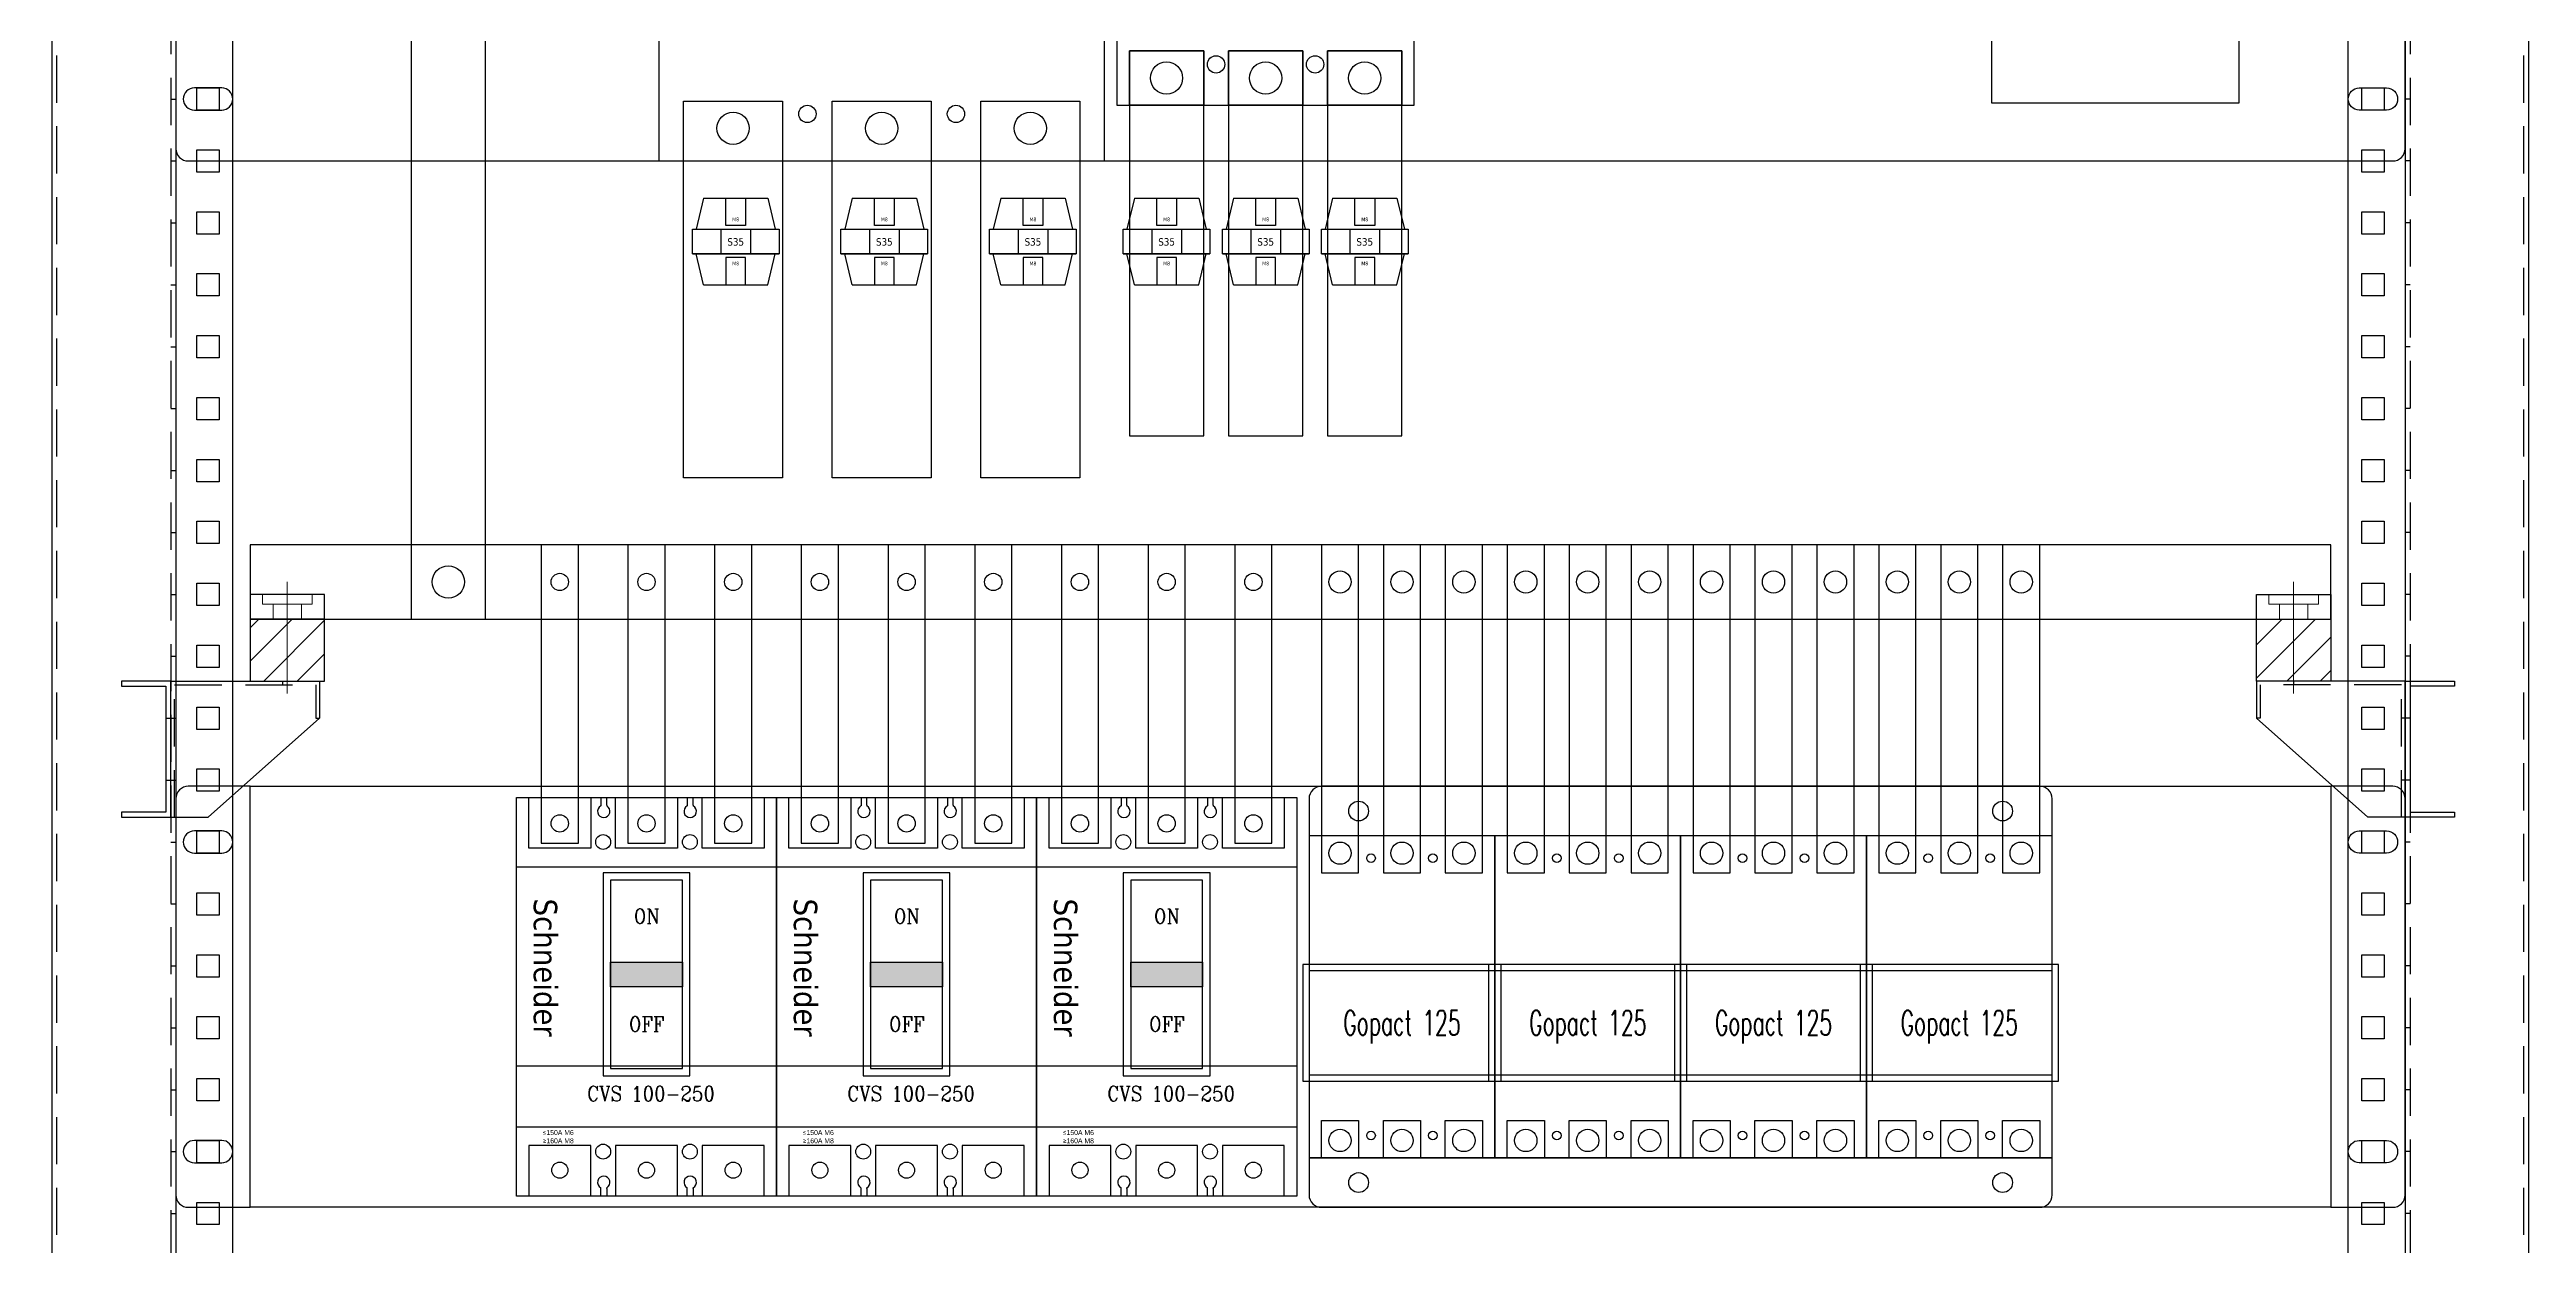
# Model space of a CAD drawing. Header units: millimetres. Extents: x 173893 to 258446, y -176540 to -123824.
# Drawn here: x 196554 to 197554, y -140854 to -140371 of the extents above; entities that cross this region are included whole.
import ezdxf
from ezdxf.enums import TextEntityAlignment as Align

# ---------------------------------------------------------------- set-up
doc = ezdxf.new("R2010")
doc.units = ezdxf.units.MM
doc.header["$LTSCALE"] = 3
doc.linetypes.add('CENTER', pattern=[50.8, 31.75, -6.35, 6.35, -6.35])
doc.linetypes.add('HIDDEN', pattern=[9.525, 6.35, -3.175])
for name, color, linetype in [('@.DM. NÉT CHÍNH', 7, 'Continuous'), ('@.VISIBLE', 7, 'Continuous'), ('Thiet bi', 7, 'Continuous')]:
    doc.layers.add(name, color=color, linetype=linetype)
for name, color, linetype, lineweight in [('Center', 10, 'CENTER', 9), ('Duonggapra', 2, 'HIDDEN', 13), ('Hatch', 8, 'Continuous', 13)]:
    doc.layers.add(name, color=color, linetype=linetype, lineweight=lineweight)
doc.styles.add('Ann_w01', font='romans.shx', dxfattribs={"width": 0.6, "bigfont": 'chineset.shx'})
doc.styles.add('HW_Standard', font='complex.shx', dxfattribs={"width": 0.9})
doc.styles.get("Standard").update_dxf_attribs({"font": 'arial.ttf'})
doc.styles.add('STYLE1', font='', dxfattribs={"height": 20})
doc.styles.get('STYLE1').set_extended_font_data('.VnTeknicalH')

# ---------------------------------------------------------------- blocks, each defined once
blk = doc.blocks.new('Oval 20x9')
at = {"layer": '@.VISIBLE', "color": 2}
blk.add_lwpolyline([(-5.5, -4.5), (5.5, -4.5, 0.41421), (10, 0), (10, 0, 0.41421), (5.5, 4.5), (-5.5, 4.5, 0.41421), (-10, 0), (-10, 0, 0.41421)], format="xyb", close=True, dxfattribs=at)
blk = doc.blocks.new('*U2994')
at = {"color": 1}
for p, q in [((-35, 22.5), (-22.5, 25.5)), ((-35, 22.5), (-35, -3.5)), ((-22.5, 27), (-22.5, -8)), ((-22.5, 27), (-12.5, 27)), ((-22.5, -8), (-22.5, 27)), ((-22.5, 25.5), (-22.5, -6.5)), ((-12.5, 27), (-12.5, -8)), ((0, 22.5), (-12.5, 25.5)), ((-12.5, 25.5), (-12.5, -6.5)), ((0, 22.5), (0, -3.5)), ((-12.5, 15.5), (-22.5, 15.5)), ((-12.5, 3.5), (-22.5, 3.5)), ((-35, -3.5), (-22.5, -6.5)), ((-12.5, -8), (-22.5, -8)), ((0, -3.5), (-12.5, -6.5))]:
    blk.add_line(p, q, dxfattribs=at)
for points in [[(-35, 13.5), (-35, 5.5), (-24, 5.5), (-24, 13.5)], [(0, 13.5), (0, 5.5), (-11, 5.5), (-11, 13.5)]]:
    blk.add_lwpolyline(points, close=True, dxfattribs=at)
at = {"color": 1, "width": 30.098, "attachment_point": 5, "rotation": 270}
for s, insert, char_height in [('{\\fTahoma|b0|i0|c0|p34;M8}', (-26.4, 9.5), 1.5), ('{\\fTahoma|b0|i0|c0|p34;S35}', (-17.7, 9.5), 3), ('{\\fTahoma|b0|i0|c0|p34;M8}', (-8.6, 9.5), 1.5)]:
    blk.add_mtext(s, dxfattribs=dict(at, insert=insert, char_height=char_height))

msp = doc.modelspace()

# ---------------------------------------------------------------- hatches: boundary and pattern name
at = {"layer": 'Hatch'}
h = msp.add_hatch(dxfattribs=at)
h.set_pattern_fill('ANSI31', color=1, scale=3, style=0)
h.set_pattern_definition([(45, (213137.1985, 107049.086), (-6.7351921, 6.7351921), [])])
h.paths.add_polyline_path([(196649.97, -140626.4), (196664.97, -140626.4), (196664.97, -140601.4), (196649.97, -140601.4)])
h.paths.add_polyline_path([(196634.97, -140626.4), (196649.97, -140626.4), (196649.97, -140601.4), (196634.97, -140601.4)])
h = msp.add_hatch(dxfattribs=at)
h.set_pattern_fill('ANSI31', color=1, scale=3, style=0)
h.set_pattern_definition([(45, (16487.23, 247675.487), (-6.7351921, 6.7351921), [])])
h.paths.add_polyline_path([(197459.97, -140626.4), (197444.97, -140626.4), (197444.97, -140601.4), (197459.97, -140601.4)])
h.paths.add_polyline_path([(197474.97, -140626.4), (197459.97, -140626.4), (197459.97, -140601.4), (197474.97, -140601.4)])
at = {"layer": 'Thiet bi'}
for points in [[(196809.48, -140739.86), (196809.48, -140749.86), (196780.48, -140749.86), (196780.48, -140739.86)], [(196914.48, -140739.86), (196914.48, -140749.86), (196885.48, -140749.86), (196885.48, -140739.86)], [(197019.48, -140739.86), (197019.48, -140749.86), (196990.48, -140749.86), (196990.48, -140739.86)]]:
    msp.add_hatch(color=8, dxfattribs=at).paths.add_polyline_path(points)

# ---------------------------------------------------------------- linework, layer by layer
at = {"color": 1}
for p, q in [((196664.97, -140601.4), (196634.97, -140601.4)), ((197444.97, -140601.4), (197474.97, -140601.4))]:
    msp.add_line(p, q, dxfattribs=at)
for p, q in [((196647.97, -140626.4), (196647.97, -140627.9)), ((197459.97, -140626.4), (197459.97, -140627.9)), ((196602.97, -140641.4), (196604.47, -140641.4)), ((196617.97, -140681.4), (196662.97, -140641.4)), ((196661.47, -140641.4), (196662.97, -140641.4)), ((197489.97, -140681.4), (197444.97, -140641.4)), ((197446.47, -140641.4), (197444.97, -140641.4)), ((197504.97, -140641.4), (197503.47, -140641.4)), ((196602.97, -140666.4), (196604.47, -140666.4)), ((197504.97, -140666.4), (197503.47, -140666.4)), ((196602.97, -140681.4), (196617.97, -140681.4)), ((197504.97, -140681.4), (197489.97, -140681.4))]:
    msp.add_line(p, q)
at = {"color": 7}
for p, q in [((196742.48, -140701.35), (196847.48, -140701.35)), ((196847.48, -140701.35), (196952.48, -140701.35)), ((196952.48, -140701.35), (197057.48, -140701.35)), ((196742.48, -140781.83), (196847.48, -140781.83)), ((196847.48, -140781.83), (196952.48, -140781.83)), ((196952.48, -140781.83), (197057.48, -140781.83)), ((196742.48, -140806.38), (196847.48, -140806.38)), ((196847.48, -140806.38), (196952.48, -140806.38)), ((196952.48, -140806.38), (197057.48, -140806.38))]:
    msp.add_line(p, q, dxfattribs=at)
for points in [[(197337.93, -140392.9), (197437.93, -140392.9), (197437.93, -140189.9), (197337.93, -140189.9)], [(196809.48, -140706.86), (196780.48, -140706.86), (196780.48, -140782.86), (196809.48, -140782.86)], [(196914.48, -140706.86), (196885.48, -140706.86), (196885.48, -140782.86), (196914.48, -140782.86)], [(197019.48, -140706.86), (196990.48, -140706.86), (196990.48, -140782.86), (197019.48, -140782.86)]]:
    msp.add_lwpolyline(points, close=True)
at = {"color": 1}
for points in [[(196664.97, -140591.4), (196634.97, -140591.4), (196634.97, -140626.4), (196664.97, -140626.4)], [(197444.97, -140591.4), (197474.97, -140591.4), (197474.97, -140626.4), (197444.97, -140626.4)]]:
    msp.add_lwpolyline(points, close=True, dxfattribs=at)
for points in [[(196602.97, -140681.4), (196602.97, -140626.4), (196662.97, -140626.4), (196662.97, -140641.4)], [(197504.97, -140681.4), (197504.97, -140626.4), (197444.97, -140626.4), (197444.97, -140641.4)]]:
    msp.add_lwpolyline(points)
at = {"linetype": 'HIDDEN'}
for points in [[(196604.47, -140681.4), (196604.47, -140627.9), (196661.47, -140627.9), (196661.47, -140641.4)], [(197503.47, -140681.4), (197503.47, -140627.9), (197446.47, -140627.9), (197446.47, -140641.4)]]:
    msp.add_lwpolyline(points, dxfattribs=at)
at = {"color": 5}
for points in [[(196812.48, -140703.86), (196777.48, -140703.86), (196777.48, -140785.86), (196812.48, -140785.86)], [(196917.48, -140703.86), (196882.48, -140703.86), (196882.48, -140785.86), (196917.48, -140785.86)], [(197022.48, -140703.86), (196987.48, -140703.86), (196987.48, -140785.86), (197022.48, -140785.86)]]:
    msp.add_lwpolyline(points, close=True, dxfattribs=at)
at = {"color": 6}
msp.add_circle((196714.97, -140586.4), 6.5, dxfattribs=at)
at = {"layer": '@.DM. NÉT CHÍNH', "color": 1}
for p, q in [((196602.97, -140391.4), (196604.97, -140391.4)), ((197506.97, -140391.4), (197504.97, -140391.4)), ((196602.97, -140416.4), (196604.97, -140416.4)), ((197506.97, -140416.4), (197504.97, -140416.4)), ((196602.97, -140441.4), (196604.97, -140441.4)), ((197506.97, -140441.4), (197504.97, -140441.4)), ((196602.97, -140466.4), (196604.97, -140466.4)), ((197506.97, -140466.4), (197504.97, -140466.4)), ((196602.97, -140491.4), (196604.97, -140491.4)), ((197506.97, -140491.4), (197504.97, -140491.4)), ((196602.97, -140516.4), (196604.97, -140516.4)), ((197506.97, -140516.4), (197504.97, -140516.4)), ((196602.97, -140541.4), (196604.97, -140541.4)), ((197506.97, -140541.4), (197504.97, -140541.4)), ((196602.97, -140566.4), (196604.97, -140566.4)), ((197506.97, -140566.4), (197504.97, -140566.4)), ((196602.97, -140591.4), (196604.97, -140591.4)), ((197506.97, -140591.4), (197504.97, -140591.4)), ((196602.97, -140616.4), (196604.97, -140616.4)), ((197506.97, -140616.4), (197504.97, -140616.4)), ((196600.97, -140641.4), (196602.97, -140641.4)), ((196602.97, -140641.4), (196604.97, -140641.4)), ((197506.97, -140641.4), (197504.97, -140641.4)), ((197506.97, -140641.4), (197504.97, -140641.4)), ((196600.97, -140666.4), (196602.97, -140666.4)), ((196602.97, -140666.4), (196604.97, -140666.4)), ((197506.97, -140666.4), (197504.97, -140666.4)), ((197506.97, -140666.4), (197504.97, -140666.4)), ((196602.97, -140691.4), (196604.97, -140691.4)), ((197506.97, -140691.4), (197504.97, -140691.4)), ((196602.97, -140716.4), (196604.97, -140716.4)), ((197506.97, -140716.4), (197504.97, -140716.4)), ((196602.97, -140741.4), (196604.97, -140741.4)), ((197506.97, -140741.4), (197504.97, -140741.4)), ((196602.97, -140766.4), (196604.97, -140766.4)), ((197506.97, -140766.4), (197504.97, -140766.4)), ((196602.97, -140791.4), (196604.97, -140791.4)), ((197506.97, -140791.4), (197504.97, -140791.4)), ((196602.97, -140816.4), (196604.97, -140816.4)), ((197506.97, -140816.4), (197504.97, -140816.4)), ((196602.97, -140841.4), (196604.97, -140841.4)), ((197506.97, -140841.4), (197504.97, -140841.4))]:
    msp.add_line(p, q, dxfattribs=at)
at = {"layer": '@.DM. NÉT CHÍNH'}
for points in [[(196504.97, -139066.4), (196504.97, -141166.4), (196554.97, -141166.4), (196554.97, -139066.4)], [(196604.97, -139066.4), (196604.97, -141166.4), (196554.97, -141166.4), (196554.97, -139066.4)], [(197504.97, -139066.4), (197504.97, -141166.4), (197554.97, -141166.4), (197554.97, -139066.4)]]:
    msp.add_lwpolyline(points, close=True, dxfattribs=at)
at = {"layer": '@.DM. NÉT CHÍNH', "linetype": 'HIDDEN'}
for points in [[(196602.97, -139068.4), (196602.97, -141164.4), (196556.97, -141164.4), (196556.97, -139068.4)], [(197506.97, -139068.4), (197506.97, -141164.4), (197552.97, -141164.4), (197552.97, -139068.4)]]:
    msp.add_lwpolyline(points, close=True, dxfattribs=at)
at = {"layer": '@.DM. NÉT CHÍNH', "color": 1}
for points in [[(196582.97, -140681.4), (196602.97, -140681.4), (196602.97, -140626.4), (196582.97, -140626.4), (196582.97, -140628.4), (196600.97, -140628.4), (196600.97, -140679.4), (196582.97, -140679.4)], [(197524.97, -140681.4), (197504.97, -140681.4), (197504.97, -140626.4), (197524.97, -140626.4), (197524.97, -140628.4), (197506.97, -140628.4), (197506.97, -140679.4), (197524.97, -140679.4)]]:
    msp.add_lwpolyline(points, close=True, dxfattribs=at)
at = {"layer": '@.VISIBLE', "color": 151}
for p, q in [((196627.97, -141066.4), (196627.97, -139166.4)), ((197481.97, -141066.4), (197481.97, -139166.4))]:
    msp.add_line(p, q, dxfattribs=at)
at = {"layer": '@.VISIBLE'}
for p, q in [((196809.93, -140392.2), (196849.93, -140392.2)), ((196809.93, -140416.4), (196809.93, -140392.2)), ((196849.93, -140392.2), (196849.93, -140416.4)), ((196869.93, -140392.2), (196909.93, -140392.2)), ((196869.93, -140416.4), (196869.93, -140392.2)), ((196909.93, -140392.2), (196909.93, -140416.4)), ((196929.93, -140392.2), (196969.93, -140392.2)), ((196929.93, -140416.4), (196929.93, -140392.2)), ((196969.93, -140392.2), (196969.93, -140416.4)), ((196632.97, -140416.4), (197476.97, -140416.4)), ((197362.48, -140688.9), (197062.48, -140688.9)), ((197067.48, -140688.9), (197067.48, -140703.9)), ((197082.48, -140703.9), (197082.48, -140688.9)), ((197092.48, -140688.9), (197092.48, -140703.9)), ((197107.48, -140703.9), (197107.48, -140688.9)), ((197117.48, -140688.9), (197117.48, -140703.9)), ((197132.48, -140703.9), (197132.48, -140688.9)), ((197142.48, -140688.9), (197142.48, -140703.9)), ((197157.48, -140703.9), (197157.48, -140688.9)), ((197167.48, -140688.9), (197167.48, -140703.9)), ((197182.48, -140703.9), (197182.48, -140688.9)), ((197192.48, -140688.9), (197192.48, -140703.9)), ((197207.48, -140703.9), (197207.48, -140688.9)), ((197217.48, -140688.9), (197217.48, -140703.9)), ((197232.48, -140703.9), (197232.48, -140688.9)), ((197242.48, -140688.9), (197242.48, -140703.9)), ((197257.48, -140703.9), (197257.48, -140688.9)), ((197267.48, -140688.9), (197267.48, -140703.9)), ((197282.48, -140703.9), (197282.48, -140688.9)), ((197292.48, -140688.9), (197292.48, -140703.9)), ((197307.48, -140703.9), (197307.48, -140688.9)), ((197317.48, -140688.9), (197317.48, -140703.9)), ((197332.48, -140703.9), (197332.48, -140688.9)), ((197342.48, -140688.9), (197342.48, -140703.9)), ((197357.48, -140703.9), (197357.48, -140688.9)), ((197067.48, -140703.9), (197082.48, -140703.9)), ((197092.48, -140703.9), (197107.48, -140703.9)), ((197117.48, -140703.9), (197132.48, -140703.9)), ((197142.48, -140703.9), (197157.48, -140703.9)), ((197167.48, -140703.9), (197182.48, -140703.9)), ((197192.48, -140703.9), (197207.48, -140703.9)), ((197217.48, -140703.9), (197232.48, -140703.9)), ((197242.48, -140703.9), (197257.48, -140703.9)), ((197267.48, -140703.9), (197282.48, -140703.9)), ((197292.48, -140703.9), (197307.48, -140703.9)), ((197317.48, -140703.9), (197332.48, -140703.9)), ((197342.48, -140703.9), (197357.48, -140703.9)), ((197137.48, -140743.4), (197062.48, -140743.4)), ((197212.48, -140743.4), (197137.48, -140743.4)), ((197287.48, -140743.4), (197212.48, -140743.4)), ((197362.48, -140743.4), (197287.48, -140743.4)), ((197062.48, -140785.4), (197137.48, -140785.4)), ((197137.48, -140785.4), (197212.48, -140785.4)), ((197212.48, -140785.4), (197287.48, -140785.4)), ((197287.48, -140785.4), (197362.48, -140785.4)), ((197067.48, -140803.9), (197082.48, -140803.9)), ((197067.48, -140818.9), (197067.48, -140803.9)), ((197082.48, -140803.9), (197082.48, -140818.9)), ((197092.48, -140803.9), (197107.48, -140803.9)), ((197092.48, -140818.9), (197092.48, -140803.9)), ((197107.48, -140803.9), (197107.48, -140818.9)), ((197117.48, -140803.9), (197132.48, -140803.9)), ((197117.48, -140818.9), (197117.48, -140803.9)), ((197132.48, -140803.9), (197132.48, -140818.9)), ((197142.48, -140803.9), (197157.48, -140803.9)), ((197142.48, -140818.9), (197142.48, -140803.9)), ((197157.48, -140803.9), (197157.48, -140818.9)), ((197167.48, -140803.9), (197182.48, -140803.9)), ((197167.48, -140818.9), (197167.48, -140803.9)), ((197182.48, -140803.9), (197182.48, -140818.9)), ((197192.48, -140803.9), (197207.48, -140803.9)), ((197192.48, -140818.9), (197192.48, -140803.9)), ((197207.48, -140803.9), (197207.48, -140818.9)), ((197217.48, -140803.9), (197232.48, -140803.9)), ((197217.48, -140818.9), (197217.48, -140803.9)), ((197232.48, -140803.9), (197232.48, -140818.9)), ((197242.48, -140803.9), (197257.48, -140803.9)), ((197242.48, -140818.9), (197242.48, -140803.9)), ((197257.48, -140803.9), (197257.48, -140818.9)), ((197267.48, -140803.9), (197282.48, -140803.9)), ((197267.48, -140818.9), (197267.48, -140803.9)), ((197282.48, -140803.9), (197282.48, -140818.9)), ((197292.48, -140803.9), (197307.48, -140803.9)), ((197292.48, -140818.9), (197292.48, -140803.9)), ((197307.48, -140803.9), (197307.48, -140818.9)), ((197317.48, -140803.9), (197332.48, -140803.9)), ((197317.48, -140818.9), (197317.48, -140803.9)), ((197332.48, -140803.9), (197332.48, -140818.9)), ((197342.48, -140803.9), (197357.48, -140803.9)), ((197342.48, -140818.9), (197342.48, -140803.9)), ((197357.48, -140803.9), (197357.48, -140818.9)), ((197362.48, -140818.9), (197062.48, -140818.9))]:
    msp.add_line(p, q, dxfattribs=at)
at = {"layer": '@.VISIBLE', "color": 1}
for points in [[(196699.97, -140036.4), (196699.97, -140601.4), (196729.97, -140601.4), (196729.97, -140036.4)], [(196989.93, -140527.4), (197019.93, -140527.4), (197019.93, -140371.9), (196989.93, -140371.9)], [(196809.93, -140392.2), (196849.93, -140392.2), (196849.93, -140544.4), (196809.93, -140544.4)], [(196634.97, -140601.4), (197474.97, -140601.4), (197474.97, -140571.4), (196634.97, -140571.4)], [(196752.48, -140691.9), (196767.48, -140691.9), (196767.48, -140571.4), (196752.48, -140571.4)], [(196857.48, -140691.9), (196872.48, -140691.9), (196872.48, -140571.4), (196857.48, -140571.4)], [(196962.48, -140691.9), (196977.48, -140691.9), (196977.48, -140571.4), (196962.48, -140571.4)], [(197067.48, -140703.9), (197082.48, -140703.9), (197082.48, -140571.4), (197067.48, -140571.4)], [(197142.48, -140703.9), (197157.48, -140703.9), (197157.48, -140571.4), (197142.48, -140571.4)], [(197217.48, -140703.9), (197232.48, -140703.9), (197232.48, -140571.4), (197217.48, -140571.4)], [(197292.48, -140703.9), (197307.48, -140703.9), (197307.48, -140571.4), (197292.48, -140571.4)], [(197059.98, -140787.9), (197139.98, -140787.9), (197139.98, -140740.9), (197059.98, -140740.9)], [(197134.98, -140787.9), (197214.98, -140787.9), (197214.98, -140740.9), (197134.98, -140740.9)], [(197209.98, -140787.9), (197289.98, -140787.9), (197289.98, -140740.9), (197209.98, -140740.9)], [(197284.98, -140787.9), (197364.98, -140787.9), (197364.98, -140740.9), (197284.98, -140740.9)]]:
    msp.add_lwpolyline(points, close=True, dxfattribs=at)
at = {"layer": '@.VISIBLE'}
for points in [[(196632.97, -140166.4), (196609.97, -140166.4, 0.414214), (196604.97, -140171.4), (196604.97, -140411.4, 0.414214), (196609.97, -140416.4), (196632.97, -140416.4)], [(197476.97, -140416.4), (197499.97, -140416.4, 0.414214), (197504.97, -140411.4), (197504.97, -140171.4, 0.414214), (197499.97, -140166.4), (197476.97, -140166.4)], [(196634.97, -140668.9), (196609.97, -140668.9, 0.414214), (196604.97, -140673.9), (196604.97, -140833.9, 0.414214), (196609.97, -140838.9), (196634.97, -140838.9)], [(197474.97, -140838.9), (197499.97, -140838.9, 0.414214), (197504.97, -140833.9), (197504.97, -140673.9, 0.414214), (197499.97, -140668.9), (197474.97, -140668.9)]]:
    msp.add_lwpolyline(points, format="xyb", dxfattribs=at)
for points in [[(196799.93, -140416.4), (196979.93, -140416.4), (196979.93, -140166.4), (196799.93, -140166.4)], [(196984.93, -140188.9), (196984.93, -140393.9), (197104.93, -140393.9), (197104.93, -140188.9)], [(196989.93, -140371.9), (197019.93, -140371.9), (197019.93, -140393.9), (196989.93, -140393.9)], [(197029.93, -140371.9), (197059.93, -140371.9), (197059.93, -140393.9), (197029.93, -140393.9)], [(197069.93, -140371.9), (197099.93, -140371.9), (197099.93, -140393.9), (197069.93, -140393.9)], [(196634.97, -140668.9), (197474.97, -140668.9), (197474.97, -140838.9), (196634.97, -140838.9)], [(197062.48, -140818.9), (197137.48, -140818.9), (197137.48, -140688.9), (197062.48, -140688.9)], [(197137.48, -140818.9), (197212.48, -140818.9), (197212.48, -140688.9), (197137.48, -140688.9)], [(197212.48, -140818.9), (197287.48, -140818.9), (197287.48, -140688.9), (197212.48, -140688.9)], [(197287.48, -140818.9), (197362.48, -140818.9), (197362.48, -140688.9), (197287.48, -140688.9)]]:
    msp.add_lwpolyline(points, close=True, dxfattribs=at)
at = {"layer": '@.VISIBLE', "color": 2}
for points in [[(197029.93, -140527.4), (197059.93, -140527.4), (197059.93, -140371.9), (197029.93, -140371.9)], [(196869.93, -140392.2), (196909.93, -140392.2), (196909.93, -140544.4), (196869.93, -140544.4)], [(196787.48, -140691.9), (196802.48, -140691.9), (196802.48, -140571.4), (196787.48, -140571.4)], [(196892.48, -140691.9), (196907.48, -140691.9), (196907.48, -140571.4), (196892.48, -140571.4)], [(196997.48, -140691.9), (197012.48, -140691.9), (197012.48, -140571.4), (196997.48, -140571.4)], [(197092.48, -140703.9), (197107.48, -140703.9), (197107.48, -140571.4), (197092.48, -140571.4)], [(197167.48, -140703.9), (197182.48, -140703.9), (197182.48, -140571.4), (197167.48, -140571.4)], [(197242.48, -140703.9), (197257.48, -140703.9), (197257.48, -140571.4), (197242.48, -140571.4)], [(197317.48, -140703.9), (197332.48, -140703.9), (197332.48, -140571.4), (197317.48, -140571.4)]]:
    msp.add_lwpolyline(points, close=True, dxfattribs=at)
at = {"layer": '@.VISIBLE', "color": 4}
for points in [[(197069.93, -140527.4), (197099.93, -140527.4), (197099.93, -140371.9), (197069.93, -140371.9)], [(196929.93, -140392.2), (196969.93, -140392.2), (196969.93, -140544.4), (196929.93, -140544.4)], [(196822.48, -140691.9), (196837.48, -140691.9), (196837.48, -140571.4), (196822.48, -140571.4)], [(196927.48, -140691.9), (196942.48, -140691.9), (196942.48, -140571.4), (196927.48, -140571.4)], [(197032.48, -140691.9), (197047.48, -140691.9), (197047.48, -140571.4), (197032.48, -140571.4)], [(197117.48, -140703.9), (197132.48, -140703.9), (197132.48, -140571.4), (197117.48, -140571.4)], [(197192.48, -140703.9), (197207.48, -140703.9), (197207.48, -140571.4), (197192.48, -140571.4)], [(197267.48, -140703.9), (197282.48, -140703.9), (197282.48, -140571.4), (197267.48, -140571.4)], [(197342.48, -140703.9), (197357.48, -140703.9), (197357.48, -140571.4), (197342.48, -140571.4)]]:
    msp.add_lwpolyline(points, close=True, dxfattribs=at)
at = {"layer": '@.VISIBLE', "color": 151}
for points in [[(196613.47, -140386.9), (196622.47, -140386.9), (196622.47, -140395.9), (196613.47, -140395.9)], [(197487.47, -140386.9), (197496.47, -140386.9), (197496.47, -140395.9), (197487.47, -140395.9)], [(196613.47, -140411.9), (196622.47, -140411.9), (196622.47, -140420.9), (196613.47, -140420.9)], [(197487.47, -140411.9), (197496.47, -140411.9), (197496.47, -140420.9), (197487.47, -140420.9)], [(196613.47, -140436.9), (196622.47, -140436.9), (196622.47, -140445.9), (196613.47, -140445.9)], [(197487.47, -140436.9), (197496.47, -140436.9), (197496.47, -140445.9), (197487.47, -140445.9)], [(196613.47, -140461.9), (196622.47, -140461.9), (196622.47, -140470.9), (196613.47, -140470.9)], [(197487.47, -140461.9), (197496.47, -140461.9), (197496.47, -140470.9), (197487.47, -140470.9)], [(196613.47, -140486.9), (196622.47, -140486.9), (196622.47, -140495.9), (196613.47, -140495.9)], [(197487.47, -140486.9), (197496.47, -140486.9), (197496.47, -140495.9), (197487.47, -140495.9)], [(196613.47, -140511.9), (196622.47, -140511.9), (196622.47, -140520.9), (196613.47, -140520.9)], [(197487.47, -140511.9), (197496.47, -140511.9), (197496.47, -140520.9), (197487.47, -140520.9)], [(196613.47, -140536.9), (196622.47, -140536.9), (196622.47, -140545.9), (196613.47, -140545.9)], [(197487.47, -140536.9), (197496.47, -140536.9), (197496.47, -140545.9), (197487.47, -140545.9)], [(196613.47, -140561.9), (196622.47, -140561.9), (196622.47, -140570.9), (196613.47, -140570.9)], [(197487.47, -140561.9), (197496.47, -140561.9), (197496.47, -140570.9), (197487.47, -140570.9)], [(196613.47, -140586.9), (196622.47, -140586.9), (196622.47, -140595.9), (196613.47, -140595.9)], [(197487.47, -140586.9), (197496.47, -140586.9), (197496.47, -140595.9), (197487.47, -140595.9)], [(196613.47, -140611.9), (196622.47, -140611.9), (196622.47, -140620.9), (196613.47, -140620.9)], [(197487.47, -140611.9), (197496.47, -140611.9), (197496.47, -140620.9), (197487.47, -140620.9)], [(196613.47, -140636.9), (196622.47, -140636.9), (196622.47, -140645.9), (196613.47, -140645.9)], [(197487.47, -140636.9), (197496.47, -140636.9), (197496.47, -140645.9), (197487.47, -140645.9)], [(196613.47, -140661.9), (196622.47, -140661.9), (196622.47, -140670.9), (196613.47, -140670.9)], [(197487.47, -140661.9), (197496.47, -140661.9), (197496.47, -140670.9), (197487.47, -140670.9)], [(196613.47, -140686.9), (196622.47, -140686.9), (196622.47, -140695.9), (196613.47, -140695.9)], [(197487.47, -140686.9), (197496.47, -140686.9), (197496.47, -140695.9), (197487.47, -140695.9)], [(196613.47, -140711.9), (196622.47, -140711.9), (196622.47, -140720.9), (196613.47, -140720.9)], [(197487.47, -140711.9), (197496.47, -140711.9), (197496.47, -140720.9), (197487.47, -140720.9)], [(196613.47, -140736.9), (196622.47, -140736.9), (196622.47, -140745.9), (196613.47, -140745.9)], [(197487.47, -140736.9), (197496.47, -140736.9), (197496.47, -140745.9), (197487.47, -140745.9)], [(196613.47, -140761.9), (196622.47, -140761.9), (196622.47, -140770.9), (196613.47, -140770.9)], [(197487.47, -140761.9), (197496.47, -140761.9), (197496.47, -140770.9), (197487.47, -140770.9)], [(196613.47, -140786.9), (196622.47, -140786.9), (196622.47, -140795.9), (196613.47, -140795.9)], [(197487.47, -140786.9), (197496.47, -140786.9), (197496.47, -140795.9), (197487.47, -140795.9)], [(196613.47, -140811.9), (196622.47, -140811.9), (196622.47, -140820.9), (196613.47, -140820.9)], [(197487.47, -140811.9), (197496.47, -140811.9), (197496.47, -140820.9), (197487.47, -140820.9)], [(196613.47, -140836.9), (196622.47, -140836.9), (196622.47, -140845.9), (196613.47, -140845.9)], [(197487.47, -140836.9), (197496.47, -140836.9), (197496.47, -140845.9), (197487.47, -140845.9)]]:
    msp.add_lwpolyline(points, close=True, dxfattribs=at)
at = {"layer": '@.VISIBLE'}
msp.add_lwpolyline([(197357.48, -140668.9), (197067.48, -140668.9, 0.414214), (197062.48, -140673.9), (197062.48, -140833.9, 0.414214), (197067.48, -140838.9), (197357.48, -140838.9, 0.414214), (197362.48, -140833.9), (197362.48, -140673.9, 0.414214)], format="xyb", close=True, dxfattribs=at)
for centre, radius in [((197004.93, -140382.9), 6.5), ((197024.93, -140377.4), 3.5), ((197044.93, -140382.9), 6.5), ((197064.93, -140377.4), 3.5), ((197084.93, -140382.9), 6.5), ((196829.93, -140403.2), 6.5), ((196859.93, -140397.4), 3.5), ((196889.93, -140403.2), 6.5), ((196919.93, -140397.4), 3.5), ((196949.93, -140403.2), 6.5), ((197087.48, -140697.9), 1.75), ((197112.48, -140697.9), 1.75), ((197162.48, -140697.9), 1.75), ((197187.48, -140697.9), 1.75), ((197237.48, -140697.9), 1.75), ((197262.48, -140697.9), 1.75), ((197312.48, -140697.9), 1.75), ((197337.48, -140697.9), 1.75), ((197074.98, -140811.9), 4.5), ((197087.48, -140809.9), 1.75), ((197099.98, -140811.9), 4.5), ((197112.48, -140809.9), 1.75), ((197124.98, -140811.9), 4.5), ((197149.98, -140811.9), 4.5), ((197162.48, -140809.9), 1.75), ((197174.98, -140811.9), 4.5), ((197187.48, -140809.9), 1.75), ((197199.98, -140811.9), 4.5), ((197224.98, -140811.9), 4.5), ((197237.48, -140809.9), 1.75), ((197249.98, -140811.9), 4.5), ((197262.48, -140809.9), 1.75), ((197274.98, -140811.9), 4.5), ((197299.98, -140811.9), 4.5), ((197312.48, -140809.9), 1.75), ((197324.98, -140811.9), 4.5), ((197337.48, -140809.9), 1.75), ((197349.98, -140811.9), 4.5)]:
    msp.add_circle(centre, radius, dxfattribs=at)
at = {"layer": '@.VISIBLE', "color": 2}
for centre, radius in [((196794.98, -140586.4), 3.5), ((196899.98, -140586.4), 3.5), ((197004.98, -140586.4), 3.5), ((197099.98, -140586.4), 4.5), ((197174.98, -140586.4), 4.5), ((197249.98, -140586.4), 4.5), ((197324.98, -140586.4), 4.5), ((197082.48, -140678.9), 4), ((197342.48, -140678.9), 4), ((196794.98, -140683.9), 3.5), ((196899.98, -140683.9), 3.5), ((197004.98, -140683.9), 3.5), ((197099.98, -140695.9), 4.5), ((197174.98, -140695.9), 4.5), ((197249.98, -140695.9), 4.5), ((197324.98, -140695.9), 4.5), ((197082.48, -140828.9), 4), ((197342.48, -140828.9), 4)]:
    msp.add_circle(centre, radius, dxfattribs=at)
at = {"layer": '@.VISIBLE', "color": 4}
for centre, radius in [((196829.98, -140586.4), 3.5), ((196934.98, -140586.4), 3.5), ((197039.98, -140586.4), 3.5), ((197124.98, -140586.4), 4.5), ((197199.98, -140586.4), 4.5), ((197274.98, -140586.4), 4.5), ((197349.98, -140586.4), 4.5), ((196829.98, -140683.9), 3.5), ((196934.98, -140683.9), 3.5), ((197039.98, -140683.9), 3.5), ((197124.98, -140695.9), 4.5), ((197199.98, -140695.9), 4.5), ((197274.98, -140695.9), 4.5), ((197349.98, -140695.9), 4.5)]:
    msp.add_circle(centre, radius, dxfattribs=at)
at = {"layer": '@.VISIBLE', "color": 1}
for centre, radius in [((196864.98, -140586.4), 3.5), ((197074.98, -140586.4), 4.5), ((197149.98, -140586.4), 4.5), ((197224.98, -140586.4), 4.5), ((197299.98, -140586.4), 4.5), ((196864.98, -140683.9), 3.5), ((197074.98, -140695.9), 4.5), ((197149.98, -140695.9), 4.5), ((197224.98, -140695.9), 4.5), ((197299.98, -140695.9), 4.5)]:
    msp.add_circle(centre, radius, dxfattribs=at)
at = {"layer": 'Center', "color": 1, "ltscale": 0.5}
for p, q in [((196649.97, -140631.4), (196649.97, -140586.4)), ((197459.97, -140631.4), (197459.97, -140586.4))]:
    msp.add_line(p, q, dxfattribs=at)
at = {"layer": 'Duonggapra', "color": 1, "ltscale": 10}
for p, q in [((196644.22, -140601.4), (196644.22, -140595.4)), ((196655.72, -140601.4), (196655.72, -140595.4)), ((197454.22, -140601.4), (197454.22, -140595.4)), ((197465.72, -140601.4), (197465.72, -140595.4))]:
    msp.add_line(p, q, dxfattribs=at)
for points in [[(196659.97, -140591.4), (196659.97, -140595.4), (196639.97, -140595.4), (196639.97, -140591.4)], [(197449.97, -140591.4), (197449.97, -140595.4), (197469.97, -140595.4), (197469.97, -140591.4)]]:
    msp.add_lwpolyline(points, dxfattribs=at)
at = {"layer": 'Thiet bi', "color": 0, "linetype": 'Continuous', "lineweight": -3}
for p, q in [((196776.58, -140673.4), (196776.58, -140676.5)), ((196776.58, -140676.5), (196776.58, -140676.79)), ((196778.9, -140676.5), (196778.9, -140673.4)), ((196778.9, -140676.5), (196778.9, -140673.4)), ((196778.9, -140676.5), (196778.9, -140676.79)), ((196811.45, -140673.4), (196811.45, -140676.5)), ((196811.45, -140676.5), (196811.45, -140676.79)), ((196813.77, -140676.5), (196813.77, -140673.4)), ((196813.77, -140676.5), (196813.77, -140676.79)), ((196881.58, -140673.4), (196881.58, -140676.5)), ((196881.58, -140676.5), (196881.58, -140676.79)), ((196883.9, -140676.5), (196883.9, -140673.4)), ((196883.9, -140676.5), (196883.9, -140673.4)), ((196883.9, -140676.5), (196883.9, -140676.79)), ((196916.45, -140673.4), (196916.45, -140676.5)), ((196916.45, -140676.5), (196916.45, -140676.79)), ((196918.77, -140676.5), (196918.77, -140673.4)), ((196918.77, -140676.5), (196918.77, -140676.79)), ((196986.58, -140673.4), (196986.58, -140676.5)), ((196986.58, -140676.5), (196986.58, -140676.79)), ((196988.9, -140676.5), (196988.9, -140673.4)), ((196988.9, -140676.5), (196988.9, -140673.4)), ((196988.9, -140676.5), (196988.9, -140676.79)), ((197021.45, -140673.4), (197021.45, -140676.5)), ((197021.45, -140676.5), (197021.45, -140676.79)), ((197023.77, -140676.5), (197023.77, -140673.4)), ((197023.77, -140676.5), (197023.77, -140676.79)), ((196776.58, -140831.3), (196776.58, -140831.01)), ((196776.58, -140834.4), (196776.58, -140831.3)), ((196778.9, -140831.3), (196778.9, -140831.01)), ((196778.9, -140831.3), (196778.9, -140834.4)), ((196778.9, -140831.3), (196778.9, -140834.4)), ((196811.45, -140831.3), (196811.45, -140831.01)), ((196811.45, -140834.4), (196811.45, -140831.3)), ((196813.77, -140831.3), (196813.77, -140831.01)), ((196813.77, -140831.3), (196813.77, -140834.4)), ((196881.58, -140831.3), (196881.58, -140831.01)), ((196881.58, -140834.4), (196881.58, -140831.3)), ((196883.9, -140831.3), (196883.9, -140831.01)), ((196883.9, -140831.3), (196883.9, -140834.4)), ((196883.9, -140831.3), (196883.9, -140834.4)), ((196916.45, -140831.3), (196916.45, -140831.01)), ((196916.45, -140834.4), (196916.45, -140831.3)), ((196918.77, -140831.3), (196918.77, -140831.01)), ((196918.77, -140831.3), (196918.77, -140834.4)), ((196986.58, -140831.3), (196986.58, -140831.01)), ((196986.58, -140834.4), (196986.58, -140831.3)), ((196988.9, -140831.3), (196988.9, -140831.01)), ((196988.9, -140831.3), (196988.9, -140834.4)), ((196988.9, -140831.3), (196988.9, -140834.4)), ((197021.45, -140831.3), (197021.45, -140831.01)), ((197021.45, -140834.4), (197021.45, -140831.3)), ((197023.77, -140831.3), (197023.77, -140831.01)), ((197023.77, -140831.3), (197023.77, -140834.4))]:
    msp.add_line(p, q, dxfattribs=at)
at = {"layer": 'Thiet bi', "color": 0}
for points in [[(196847.48, -140673.4), (196847.48, -140834.4), (196742.48, -140834.4), (196742.48, -140673.4)], [(196952.48, -140673.4), (196952.48, -140834.4), (196847.48, -140834.4), (196847.48, -140673.4)], [(197057.48, -140673.4), (197057.48, -140834.4), (196952.48, -140834.4), (196952.48, -140673.4)]]:
    msp.add_lwpolyline(points, close=True, dxfattribs=at)
at = {"layer": 'Thiet bi', "color": 1}
for points in [[(196772.48, -140673.4), (196772.48, -140693.9), (196747.48, -140693.9), (196747.48, -140673.4)], [(196807.48, -140673.4), (196807.48, -140693.9), (196782.48, -140693.9), (196782.48, -140673.4)], [(196842.48, -140673.4), (196842.48, -140693.9), (196817.48, -140693.9), (196817.48, -140673.4)], [(196877.48, -140673.4), (196877.48, -140693.9), (196852.48, -140693.9), (196852.48, -140673.4)], [(196912.48, -140673.4), (196912.48, -140693.9), (196887.48, -140693.9), (196887.48, -140673.4)], [(196947.48, -140673.4), (196947.48, -140693.9), (196922.48, -140693.9), (196922.48, -140673.4)], [(196982.48, -140673.4), (196982.48, -140693.9), (196957.48, -140693.9), (196957.48, -140673.4)], [(197017.48, -140673.4), (197017.48, -140693.9), (196992.48, -140693.9), (196992.48, -140673.4)], [(197052.48, -140673.4), (197052.48, -140693.9), (197027.48, -140693.9), (197027.48, -140673.4)], [(196772.48, -140834.4), (196772.48, -140813.9), (196747.48, -140813.9), (196747.48, -140834.4)], [(196807.48, -140834.4), (196807.48, -140813.9), (196782.48, -140813.9), (196782.48, -140834.4)], [(196842.48, -140834.4), (196842.48, -140813.9), (196817.48, -140813.9), (196817.48, -140834.4)], [(196877.48, -140834.4), (196877.48, -140813.9), (196852.48, -140813.9), (196852.48, -140834.4)], [(196912.48, -140834.4), (196912.48, -140813.9), (196887.48, -140813.9), (196887.48, -140834.4)], [(196947.48, -140834.4), (196947.48, -140813.9), (196922.48, -140813.9), (196922.48, -140834.4)], [(196982.48, -140834.4), (196982.48, -140813.9), (196957.48, -140813.9), (196957.48, -140834.4)], [(197017.48, -140834.4), (197017.48, -140813.9), (196992.48, -140813.9), (196992.48, -140834.4)], [(197052.48, -140834.4), (197052.48, -140813.9), (197027.48, -140813.9), (197027.48, -140834.4)]]:
    msp.add_lwpolyline(points, dxfattribs=at)
at = {"layer": 'Thiet bi'}
for points in [[(196809.48, -140749.86), (196780.48, -140749.86), (196780.48, -140739.86), (196809.48, -140739.86)], [(196914.48, -140749.86), (196885.48, -140749.86), (196885.48, -140739.86), (196914.48, -140739.86)], [(197019.48, -140749.86), (196990.48, -140749.86), (196990.48, -140739.86), (197019.48, -140739.86)]]:
    msp.add_lwpolyline(points, close=True, dxfattribs=at)
at = {"layer": 'Thiet bi', "color": 1}
for centre, radius in [((196759.98, -140586.4), 3.5), ((196969.98, -140586.4), 3.5), ((196759.98, -140683.9), 3.5), ((196969.98, -140683.9), 3.5), ((196759.98, -140823.9), 3.25), ((196794.98, -140823.9), 3.25), ((196829.98, -140823.9), 3.25), ((196864.98, -140823.9), 3.25), ((196899.98, -140823.9), 3.25), ((196934.98, -140823.9), 3.25), ((196969.98, -140823.9), 3.25), ((197004.98, -140823.9), 3.25), ((197039.98, -140823.9), 3.25)]:
    msp.add_circle(centre, radius, dxfattribs=at)
at = {"layer": 'Thiet bi', "color": 3}
for centre in [(196777.48, -140691.4), (196812.48, -140691.4), (196882.48, -140691.4), (196917.48, -140691.4), (196987.48, -140691.4), (197022.48, -140691.4), (196777.48, -140816.4), (196812.48, -140816.4), (196882.48, -140816.4), (196917.48, -140816.4), (196987.48, -140816.4), (197022.48, -140816.4)]:
    msp.add_circle(centre, 3, dxfattribs=at)
at = {"layer": 'Thiet bi', "color": 0, "linetype": 'Continuous', "lineweight": -3}
for centre, start, end in [((196777.74, -140679), 117.71905, 62.28095), ((196812.61, -140679), 117.71905, 62.28095), ((196882.74, -140679), 117.71905, 62.28095), ((196917.61, -140679), 117.71905, 62.28095), ((196987.74, -140679), 117.71905, 62.28095), ((197022.61, -140679), 117.71905, 62.28095), ((196777.74, -140828.8), 297.71905, 242.28095), ((196812.61, -140828.8), 297.71905, 242.28095), ((196882.74, -140828.8), 297.71905, 242.28095), ((196917.61, -140828.8), 297.71905, 242.28095), ((196987.74, -140828.8), 297.71905, 242.28095), ((197022.61, -140828.8), 297.71905, 242.28095)]:
    msp.add_arc(centre, 2.5, start, end, dxfattribs=at)

# ---------------------------------------------------------------- block references
at = {"rotation": 90}
for p in [(196840.49, -140431.4), (196900.49, -140431.4), (196960.49, -140431.4), (197014.46, -140431.4), (197054.46, -140431.4), (197094.46, -140431.4)]:
    msp.add_blockref('*U2994', p, dxfattribs=at)
at = {"layer": '@.VISIBLE'}
for p in [(196617.97, -140391.4), (196617.97, -140691.4), (196617.97, -140816.4)]:
    msp.add_blockref('Oval 20x9', p, dxfattribs=at)
at = {"layer": '@.VISIBLE', "xscale": -1}
for p in [(197491.97, -140391.4), (197491.97, -140691.4), (197491.97, -140816.4)]:
    msp.add_blockref('Oval 20x9', p, dxfattribs=at)

# ---------------------------------------------------------------- texts
at = {"color": 7, "char_height": 2, "attachment_point": 3, "style": 'STYLE1'}
for insert in [(196765.62, -140807.71), (196870.62, -140807.71), (196975.62, -140807.71)]:
    msp.add_mtext_dynamic_manual_height_columns('{\\fCandara|b0|i0|c0|p34;\\C256;≤}150A M6\\P{\\fCandara|b0|i0|c0|p34;\\C256;≥}160A M8', width=27.7918, gutter_width=7.5, heights=[0], dxfattribs=dict(at, insert=insert))
at = {"layer": '@.VISIBLE', "color": 115, "style": 'Ann_w01', "width": 0.6}
for p in [(197099.98, -140764.4), (197174.98, -140764.4), (197249.98, -140764.4), (197324.98, -140764.4)]:
    msp.add_text('Gopact 125', height=10, dxfattribs=at).set_placement(p, align=Align.MIDDLE_CENTER)
at = {"layer": 'Thiet bi', "color": 3, "style": 'HW_Standard', "width": 0.9}
for p in [(196795.04, -140721.34), (196900.04, -140721.34), (197005.04, -140721.34)]:
    msp.add_text('ON', height=6, dxfattribs=at).set_placement(p, align=Align.MIDDLE_CENTER)
at = {"layer": 'Thiet bi', "color": 1, "style": 'HW_Standard', "width": 0.9}
for p in [(196795.04, -140764.89), (196900.04, -140764.89), (197005.04, -140764.89)]:
    msp.add_text('OFF', height=6, dxfattribs=at).set_placement(p, align=Align.MIDDLE_CENTER)
at = {"layer": 'Thiet bi', "style": 'HW_Standard', "width": 0.9}
for p in [(196798.62, -140792.99), (196903.62, -140792.99), (197008.62, -140792.99)]:
    msp.add_text('CVS 100-250 ', height=6, dxfattribs=at).set_placement(p, align=Align.MIDDLE_CENTER)
at = {"layer": 'Thiet bi', "color": 4, "char_height": 9.45, "attachment_point": 7, "rotation": 270}
for insert in [(196749.29, -140714.24), (196854.29, -140714.24), (196959.29, -140714.24)]:
    msp.add_mtext_dynamic_manual_height_columns('{\\fTahoma|b0|i0|c0|p34;\\C114;\\c4758291;Schneider}', width=9.45, gutter_width=0.15, heights=[0], dxfattribs=dict(at, insert=insert))

doc.saveas('drawing.dxf')
